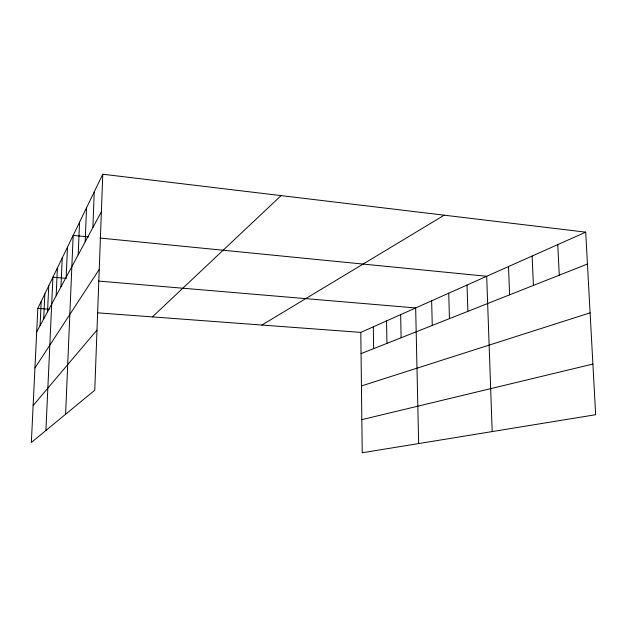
<?xml version="1.0" encoding="UTF-8"?>
<svg xmlns="http://www.w3.org/2000/svg" width="627" height="627" viewBox="0 0 627 627"><rect width="100%" height="100%" fill="white"/><g stroke="black" fill="none" stroke-linecap="round" stroke-linejoin="round"><path stroke-width="0.94" d="M102.773 174.228L94.763 390.237L31.35 442.474L37.816 308.398L102.773 174.228L585.704 232.155L595.65 414.713L362.226 452.772L360.807 332.396L585.704 232.155M92.867 227.57L94.246 191.838M78.203 254.828L79.543 222.209M85.178 241.857L86.542 207.756M65.608 414.259L73.163 235.399L88.47 236.912M60.968 286.852L62.245 257.948M66.18 277.165L67.481 247.132M47.542 311.815L48.741 285.834M45.912 430.483L52.919 277.212L66.478 278.364M56.156 295.803L57.402 267.941M40.065 325.711L41.225 301.368M43.671 319.002L44.854 293.867M36.679 331.989L101.386 211.746M34.947 367.963L99.246 269.344M33.137 405.52L96.997 330.014M152.377 316.909L281.092 195.616M261.906 325.045L444.214 215.179M361.058 353.62L587.444 264.03M361.442 385.942L590.101 312.834M361.842 419.651L592.891 364.052M37.816 308.398L49.274 309.252M97.961 312.865L360.807 332.396M98.431 281.068L415.654 307.943L418.648 443.571M99.959 238.048L486.685 276.288L492.195 431.58M557.764 244.608L559.268 275.182M532.119 256.035L533.42 285.41M508.505 266.561L509.626 294.823M467.029 285.05L467.867 311.353M448.728 293.209L449.449 318.641M431.642 300.819L432.262 325.444M400.661 314.629L401.108 337.773M386.577 320.906L386.945 343.377M373.316 326.816L373.621 348.651"/></g></svg>
